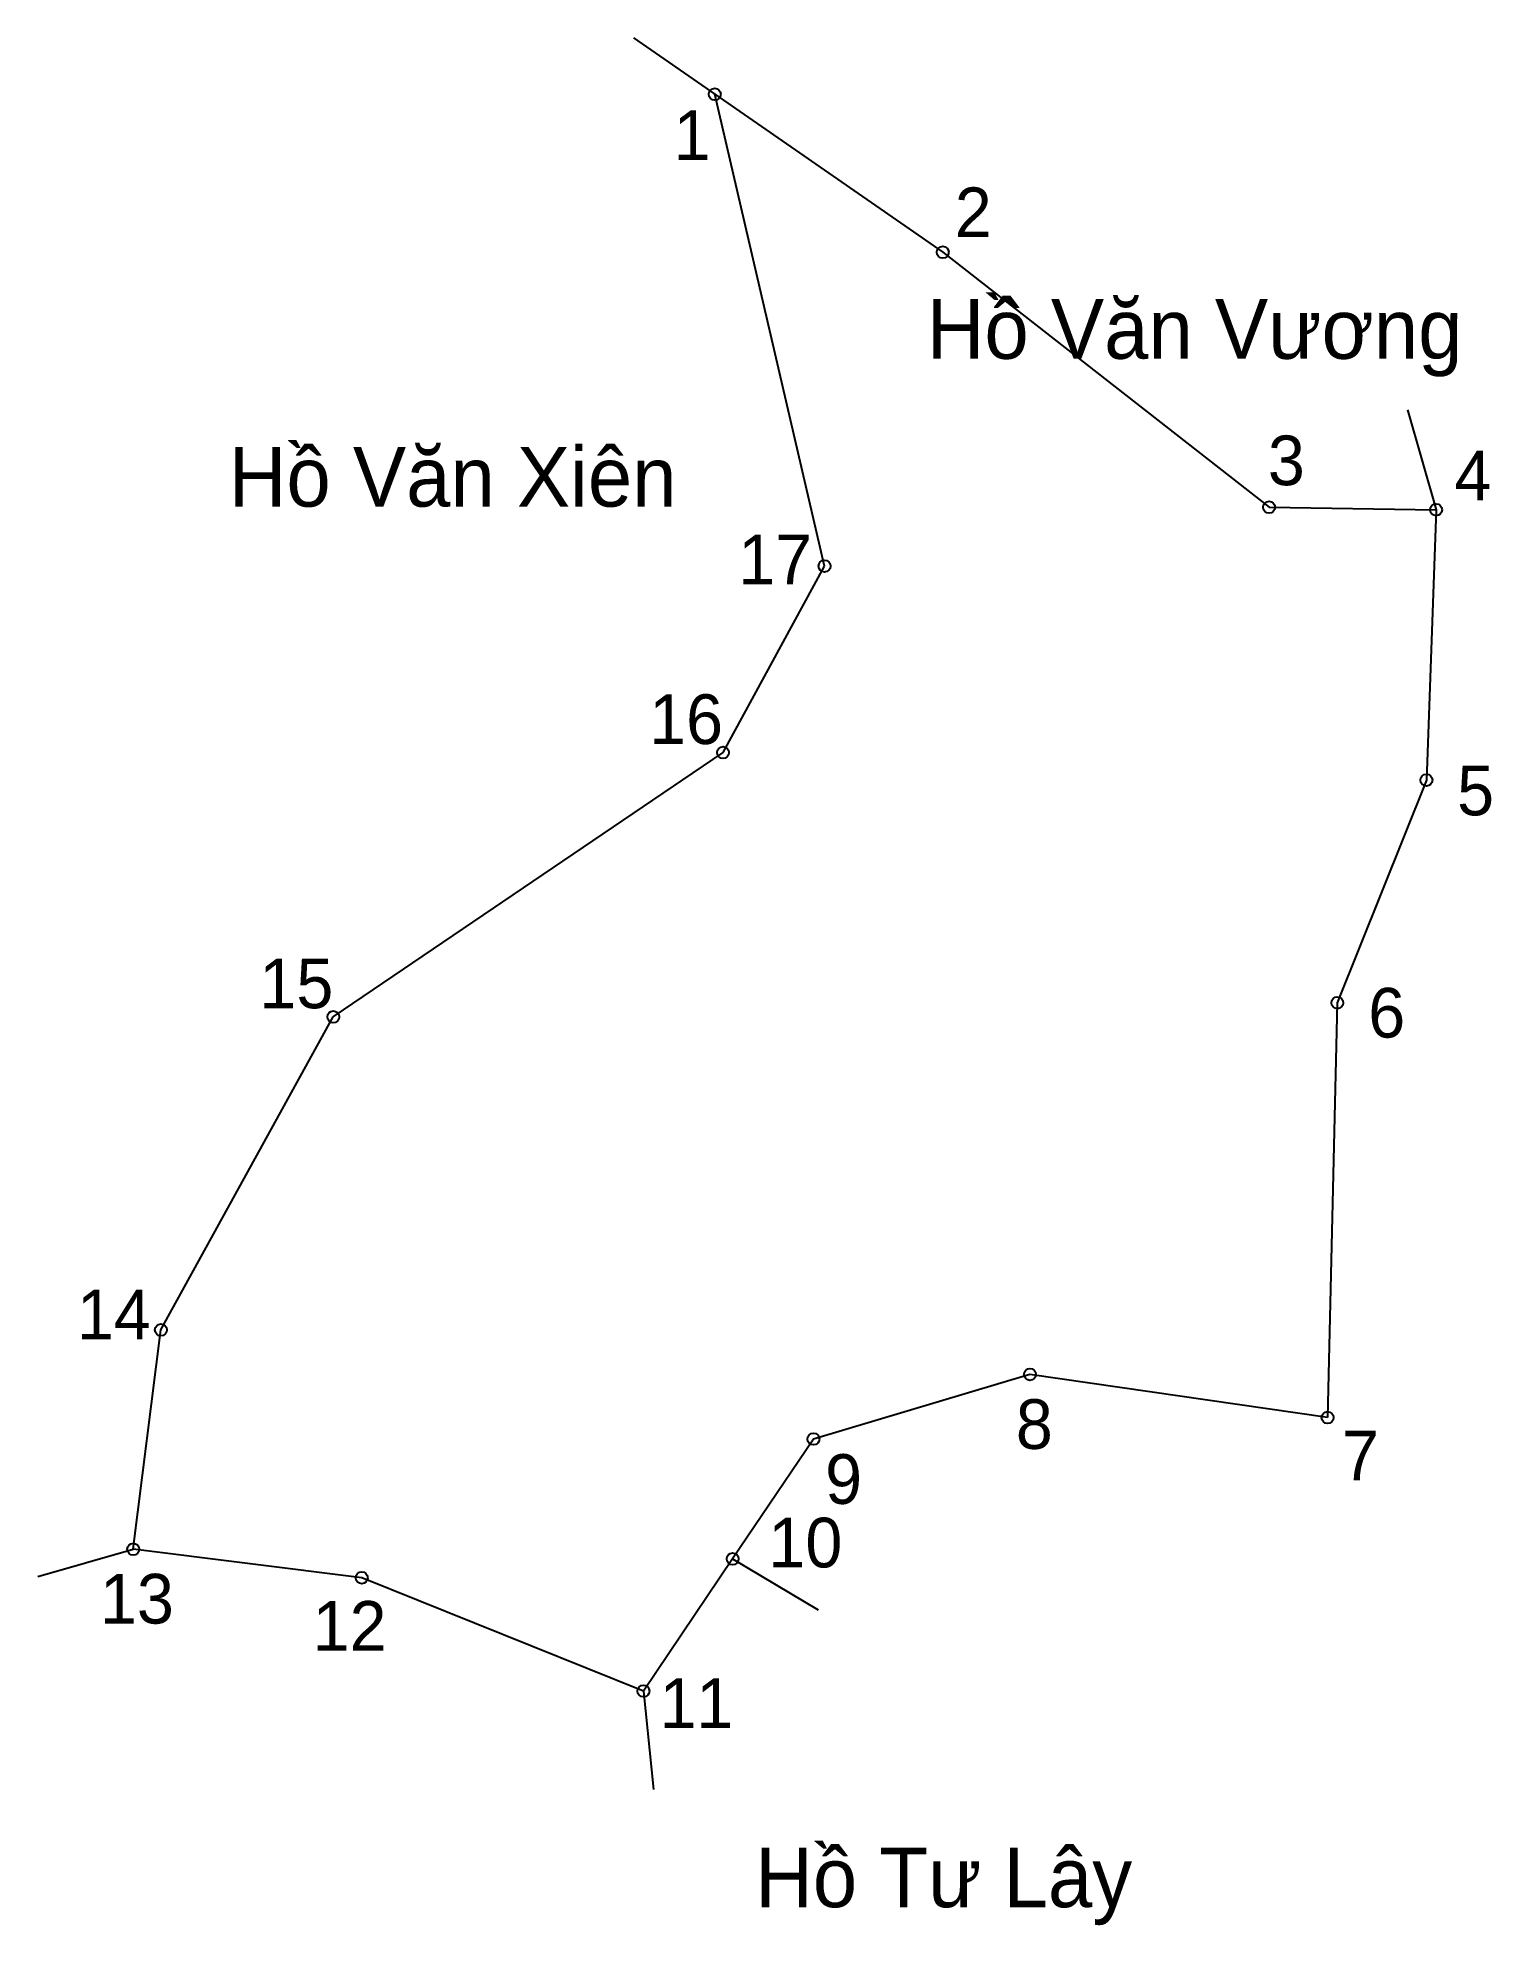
# Model space of a CAD drawing. Extents: x 549216 to 549340, y 1825167 to 1825327.
import ezdxf

# ---------------------------------------------------------------- set-up
doc = ezdxf.new("R2010")
doc.units = 0
for name, color, linetype in [('CanhThua', 7, 'Continuous'), ('MocDinhThua', 7, 'Continuous'), ('RauThua', 7, 'Continuous'), ('SoHieuDinhThua', 7, 'Continuous'), ('TenChuLanCan', 7, 'Continuous')]:
    doc.layers.add(name, color=color, linetype=linetype)

msp = doc.modelspace()

# ---------------------------------------------------------------- linework, layer by layer
at = {"layer": 'CanhThua'}
for p, q in [((549273.96, 1825322.08), (549293.34, 1825308.65)), ((549283.29, 1825281.99), (549273.96, 1825322.08)), ((549293.34, 1825308.65), (549321.07, 1825286.99)), ((549321.07, 1825286.99), (549335.26, 1825286.77)), ((549335.26, 1825286.77), (549334.44, 1825263.8)), ((549274.66, 1825266.14), (549283.29, 1825281.99)), ((549241.54, 1825243.69), (549274.66, 1825266.14)), ((549334.44, 1825263.8), (549326.87, 1825244.89)), ((549326.87, 1825244.89), (549326.04, 1825209.64)), ((549226.89, 1825217.09), (549241.54, 1825243.69)), ((549224.54, 1825198.46), (549226.89, 1825217.09)), ((549300.75, 1825213.31), (549282.35, 1825207.82)), ((549326.04, 1825209.64), (549300.75, 1825213.31)), ((549282.35, 1825207.82), (549275.48, 1825197.64)), ((549243.96, 1825196.03), (549224.54, 1825198.46)), ((549275.48, 1825197.64), (549267.9, 1825186.41)), ((549267.9, 1825186.41), (549243.96, 1825196.03))]:
    msp.add_line(p, q, dxfattribs=at)
at = {"layer": 'MocDinhThua'}
for centre in [(549273.96, 1825322.08), (549293.34, 1825308.65), (549321.07, 1825286.99), (549335.26, 1825286.77), (549283.29, 1825281.99), (549274.66, 1825266.14), (549334.44, 1825263.8), (549241.54, 1825243.69), (549326.87, 1825244.89), (549226.89, 1825217.09), (549300.75, 1825213.31), (549326.04, 1825209.64), (549282.35, 1825207.82), (549224.54, 1825198.46), (549275.48, 1825197.64), (549243.96, 1825196.03), (549267.9, 1825186.41)]:
    msp.add_circle(centre, 0.507, dxfattribs=at)
at = {"layer": 'RauThua'}
for p, q in [((549267.04, 1825326.88), (549273.96, 1825322.08)), ((549267.04, 1825326.88), (549273.96, 1825322.08)), ((549332.83, 1825295.26), (549335.26, 1825286.77)), ((549216.42, 1825196.15), (549224.54, 1825198.46)), ((549275.48, 1825197.64), (549282.74, 1825193.31)), ((549267.9, 1825186.41), (549268.75, 1825178.04))]:
    msp.add_line(p, q, dxfattribs=at)

# ---------------------------------------------------------------- texts
at = {"layer": 'SoHieuDinhThua'}
for s, height, p in [('1', 4.22, (549270.46, 1825316.5)), ('2', 4.22, (549294.36, 1825309.94)), ('3', 4.22, (549320.97, 1825288.86)), ('4', 4.22, (549336.82, 1825287.57)), ('17', 4.224, (549275.95, 1825280.44)), ('16', 4.224, (549268.38, 1825266.87)), ('5', 4.22, (549337.05, 1825260.81)), ('15', 4.224, (549235.26, 1825244.42)), ('6', 4.22, (549329.5, 1825241.93)), ('14', 4.224, (549219.74, 1825216.29)), ('8', 4.22, (549299.55, 1825206.98)), ('7', 4.22, (549327.26, 1825204.3)), ('9', 4.22, (549283.34, 1825202.31)), ('10', 4.224, (549278.52, 1825196.91)), ('13', 4.224, (549221.71, 1825192.14)), ('12', 4.224, (549239.78, 1825189.83)), ('11', 4.224, (549269.26, 1825183.27))]:
    msp.add_text(s, height=height, dxfattribs=at).set_placement(p)
at = {"layer": 'TenChuLanCan'}
for s, height, p in [('Hồ Văn Vương', 5.0683, (549291.98, 1825299.6)), ('Hồ Văn Xiên', 5.0683, (549232.66, 1825287.04)), ('Hồ Tư Lây', 5.068, (549277.4, 1825168.04))]:
    msp.add_text(s, height=height, dxfattribs=at).set_placement(p)

doc.saveas('drawing.dxf')
